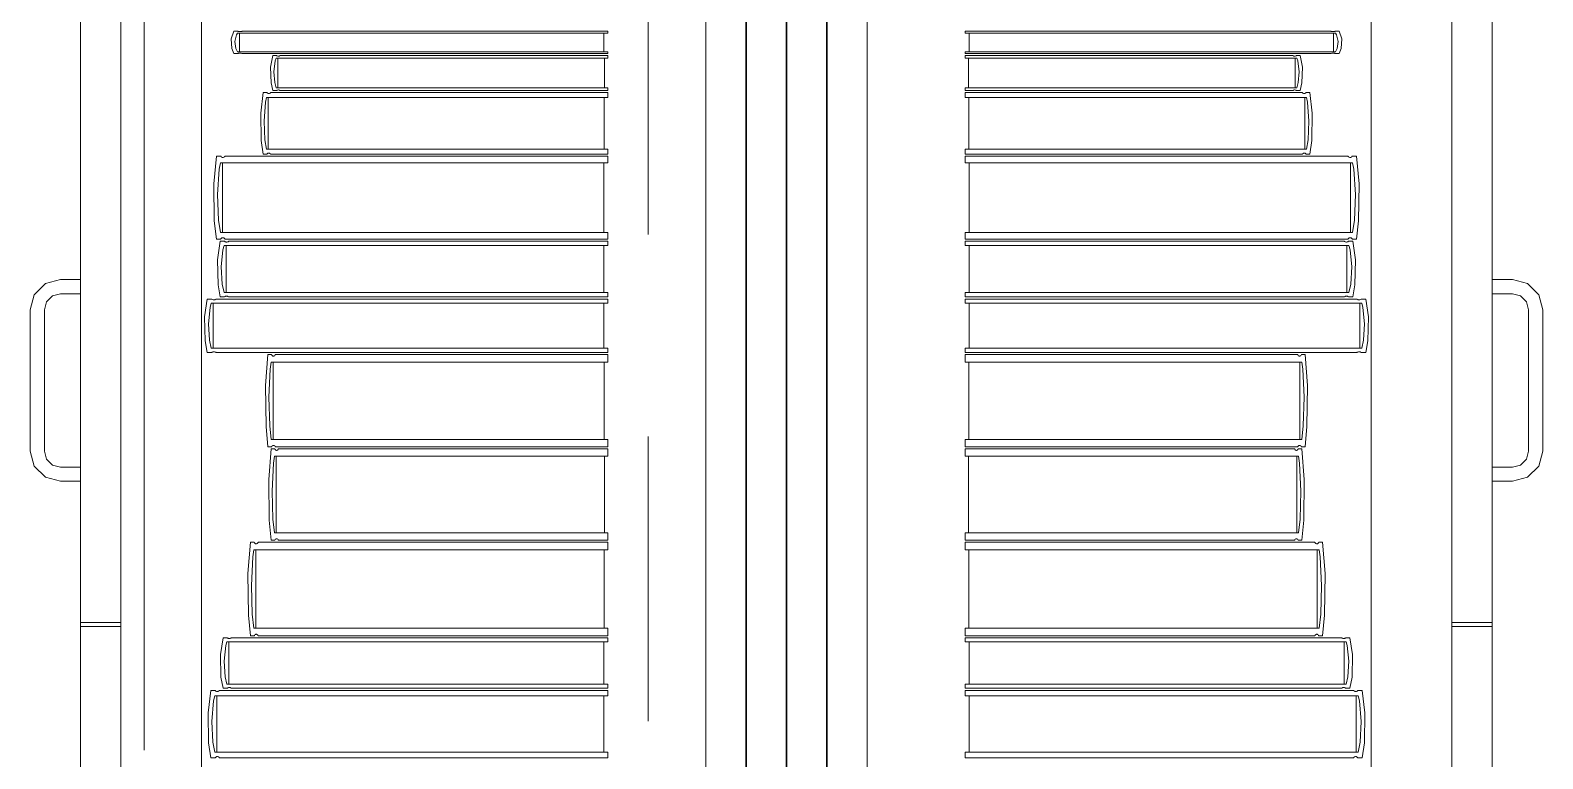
# Model space of a CAD drawing. Header units: inches. Extents: x -19 to 5698, y -728 to 92.
# Drawn here: x 293.764 to 294.514, y 8.646 to 9.007 of the extents above; entities that cross this region are included whole.
import ezdxf

# ---------------------------------------------------------------- set-up
doc = ezdxf.new("R2010")
doc.units = ezdxf.units.IN
doc.header["$MEASUREMENT"] = 0
doc.set_wipeout_variables(frame=1)
for name, pattern in [('Hidden Line', [0.195611, 0.141111, -0.0545]), ('Punto & Raya', [0.65, 0.5, -0.075, 0, -0.075]), ('Wipeout_Contour', [1, 0, -1])]:
    doc.linetypes.add(name, pattern=pattern)
for name, color, linetype in [('02 _ ARQ _ ALB _ Ejes Generales', 251, 'Continuous'), ('08 _ STR _ EXT _ 09 Vigas', 251, 'Continuous'), ('Interior - Mobiliario', 7, 'Continuous')]:
    doc.layers.add(name, color=color, linetype=linetype)

msp = doc.modelspace()

# ---------------------------------------------------------------- linework, layer by layer
at = {"layer": '02 _ ARQ _ ALB _ Ejes Generales', "color": 251, "linetype": 'Punto & Raya', "lineweight": 13, "true_color": 0x636466}
msp.add_line((293.82005, 3.05001), (293.82005, 44.9), dxfattribs=at)
at = {"layer": '08 _ STR _ EXT _ 09 Vigas', "color": 251, "linetype": 'Hidden Line', "lineweight": 13, "true_color": 0x636466}
msp.add_line((294.07005, 7.7), (294.07005, 16.9), dxfattribs=at)
at = {"layer": 'Interior - Mobiliario', "color": 175, "linetype": 'Continuous', "lineweight": 13}
for p, q in [((293.78862, 9.83227), (293.78862, 8.33227)), ((294.48862, 9.83227), (294.48862, 8.33227)), ((293.78862, 8.35227), (293.78862, 9.81227)), ((293.78862, 8.35227), (293.78862, 9.81227)), ((293.80862, 8.35227), (293.80862, 9.81227)), ((293.80862, 8.35227), (293.80862, 9.81227)), ((293.80862, 8.35227), (293.80862, 9.81227)), ((294.11862, 9.81227), (294.11862, 8.35227)), ((294.15862, 9.81227), (294.15862, 8.35227)), ((294.46862, 8.35227), (294.46862, 9.81227)), ((294.46862, 8.35227), (294.46862, 9.81227)), ((294.46862, 8.35227), (294.46862, 9.81227)), ((294.48862, 8.35227), (294.48862, 9.81227)), ((294.48862, 8.35227), (294.48862, 9.81227)), ((293.80862, 8.37227), (293.80862, 9.79227)), ((293.84862, 9.79227), (293.84862, 8.37227)), ((294.09862, 8.37227), (294.09862, 9.79227)), ((294.17862, 8.37227), (294.17862, 9.79227)), ((294.42862, 9.79227), (294.42862, 8.37227)), ((294.46862, 8.37227), (294.46862, 9.79227)), ((293.78862, 9.07227), (293.78862, 8.71327)), ((293.80862, 9.07227), (293.80862, 8.71327)), ((294.46862, 9.07227), (294.46862, 8.71327)), ((294.48862, 9.07227), (294.48862, 8.71327)), ((293.86332, 9.00264), (293.86456, 9.00632)), ((293.86355, 8.99772), (293.86332, 9.00264)), ((293.86456, 9.00632), (293.86658, 9.00632)), ((293.86587, 9.0046), (293.86509, 9.00122)), ((293.86509, 9.00122), (293.86556, 8.99783)), ((293.86642, 9.00544), (293.86587, 9.0046)), ((294.04996, 9.00544), (293.86642, 9.00544)), ((293.86658, 9.00632), (293.86673, 9.00626)), ((293.86673, 9.00626), (293.86697, 9.00619)), ((293.86697, 9.00619), (293.86723, 9.00615)), ((293.86723, 9.00615), (293.8675, 9.00613)), ((293.86734, 8.99618), (293.86734, 9.00544)), ((293.8675, 9.00613), (293.86777, 9.00614)), ((293.86777, 9.00614), (293.86804, 9.00616)), ((293.86804, 9.00616), (293.86829, 9.00621)), ((293.86829, 9.00621), (293.86853, 9.00627)), ((293.86853, 9.00627), (293.86863, 9.00632)), ((293.86863, 9.00632), (294.04996, 9.00632)), ((294.04811, 9.00544), (294.04811, 8.99618)), ((294.04996, 9.00632), (294.04996, 9.00544)), ((294.40861, 9.00632), (294.22728, 9.00632)), ((294.22728, 9.00632), (294.22728, 9.00544)), ((294.22728, 9.00544), (294.41083, 9.00544)), ((294.22913, 9.00544), (294.22913, 8.99618)), ((294.40871, 9.00627), (294.40861, 9.00632)), ((294.40895, 9.00621), (294.40871, 9.00627)), ((294.4092, 9.00616), (294.40895, 9.00621)), ((294.40947, 9.00614), (294.4092, 9.00616)), ((294.40974, 9.00613), (294.40947, 9.00614)), ((294.41001, 9.00615), (294.40974, 9.00613)), ((294.4099, 8.99618), (294.4099, 9.00544)), ((294.41027, 9.00619), (294.41001, 9.00615)), ((294.41051, 9.00626), (294.41027, 9.00619)), ((294.41066, 9.00632), (294.41051, 9.00626)), ((294.41268, 9.00632), (294.41066, 9.00632)), ((294.41083, 9.00544), (294.41138, 9.0046)), ((294.41138, 9.0046), (294.41215, 9.00122)), ((294.41215, 9.00122), (294.41168, 8.99783)), ((294.41393, 9.00264), (294.41268, 9.00632)), ((294.41369, 8.99772), (294.41393, 9.00264)), ((293.86456, 8.9953), (293.86355, 8.99772)), ((293.86658, 8.9953), (293.86456, 8.9953)), ((293.86556, 8.99783), (293.86642, 8.99618)), ((293.86642, 8.99618), (294.04996, 8.99618)), ((293.86668, 8.99535), (293.86658, 8.9953)), ((293.86692, 8.99541), (293.86668, 8.99535)), ((293.86717, 8.99546), (293.86692, 8.99541)), ((293.86744, 8.99548), (293.86717, 8.99546)), ((293.86771, 8.99549), (293.86744, 8.99548)), ((293.86798, 8.99547), (293.86771, 8.99549)), ((293.86824, 8.99543), (293.86798, 8.99547)), ((293.86848, 8.99536), (293.86824, 8.99543)), ((293.86863, 8.9953), (293.86848, 8.99536)), ((294.04996, 8.9953), (293.86863, 8.9953)), ((293.88283, 8.98851), (293.88395, 8.9943)), ((293.88395, 8.9943), (293.88575, 8.9943)), ((293.88561, 8.99291), (293.88511, 8.9916)), ((294.04996, 8.99291), (293.88561, 8.99291)), ((293.88575, 8.9943), (293.88589, 8.99421)), ((293.88589, 8.99421), (293.8861, 8.99411)), ((293.8861, 8.99411), (293.88633, 8.99404)), ((293.88633, 8.99404), (293.88658, 8.99401)), ((293.88644, 8.97833), (293.88644, 8.99291)), ((293.88658, 8.99401), (293.88682, 8.99402)), ((293.88682, 8.99402), (293.88706, 8.99406)), ((293.88706, 8.99406), (293.88729, 8.99413)), ((293.88729, 8.99413), (293.8875, 8.99424)), ((293.8875, 8.99424), (293.88759, 8.9943)), ((293.88759, 8.9943), (294.04996, 8.9943)), ((294.0483, 8.99291), (294.0483, 8.97833)), ((294.04996, 8.99618), (294.04996, 8.9953)), ((294.04996, 8.9943), (294.04996, 8.99291)), ((294.41083, 8.99618), (294.22728, 8.99618)), ((294.22728, 8.99618), (294.22728, 8.9953)), ((294.22728, 8.9953), (294.40861, 8.9953)), ((294.38965, 8.9943), (294.22728, 8.9943)), ((294.22728, 8.9943), (294.22728, 8.99291)), ((294.22728, 8.99291), (294.39164, 8.99291)), ((294.22894, 8.99291), (294.22894, 8.97833)), ((294.38975, 8.99424), (294.38965, 8.9943)), ((294.38995, 8.99413), (294.38975, 8.99424)), ((294.39018, 8.99406), (294.38995, 8.99413)), ((294.39042, 8.99402), (294.39018, 8.99406)), ((294.39067, 8.99401), (294.39042, 8.99402)), ((294.39091, 8.99404), (294.39067, 8.99401)), ((294.39081, 8.97833), (294.39081, 8.99291)), ((294.39114, 8.99411), (294.39091, 8.99404)), ((294.39136, 8.99421), (294.39114, 8.99411)), ((294.39149, 8.9943), (294.39136, 8.99421)), ((294.3933, 8.9943), (294.39149, 8.9943)), ((294.39164, 8.99291), (294.39213, 8.9916)), ((294.39441, 8.98851), (294.3933, 8.9943)), ((294.40861, 8.9953), (294.40876, 8.99536)), ((294.40876, 8.99536), (294.409, 8.99543)), ((294.409, 8.99543), (294.40926, 8.99547)), ((294.40926, 8.99547), (294.40953, 8.99549)), ((294.40953, 8.99549), (294.4098, 8.99548)), ((294.4098, 8.99548), (294.41007, 8.99546)), ((294.41007, 8.99546), (294.41033, 8.99541)), ((294.41033, 8.99541), (294.41056, 8.99535)), ((294.41056, 8.99535), (294.41066, 8.9953)), ((294.41066, 8.9953), (294.41268, 8.9953)), ((294.41168, 8.99783), (294.41083, 8.99618)), ((294.41268, 8.9953), (294.41369, 8.99772)), ((293.88304, 8.98075), (293.88283, 8.98851)), ((293.88511, 8.9916), (293.88442, 8.98627)), ((293.88442, 8.98627), (293.88484, 8.98093)), ((294.39213, 8.9916), (294.39282, 8.98627)), ((294.39282, 8.98627), (294.3924, 8.98093)), ((294.3942, 8.98075), (294.39441, 8.98851)), ((293.88395, 8.97694), (293.88304, 8.98075)), ((293.88484, 8.98093), (293.88561, 8.97833)), ((293.88561, 8.97833), (294.04996, 8.97833)), ((294.04996, 8.97833), (294.04996, 8.97694)), ((294.39164, 8.97833), (294.22728, 8.97833)), ((294.22728, 8.97833), (294.22728, 8.97694)), ((294.3924, 8.98093), (294.39164, 8.97833)), ((294.3933, 8.97694), (294.3942, 8.98075)), ((293.87793, 8.96577), (293.87907, 8.97594)), ((293.87907, 8.97594), (293.88093, 8.97594)), ((293.88028, 8.97119), (293.87956, 8.96183)), ((293.88078, 8.9735), (293.88028, 8.97119)), ((294.04996, 8.9735), (293.88078, 8.9735)), ((293.88093, 8.97594), (293.88107, 8.97578)), ((293.88107, 8.97578), (293.88129, 8.9756)), ((293.88129, 8.9756), (293.88153, 8.97549)), ((293.88153, 8.97549), (293.88178, 8.97543)), ((293.88164, 8.94787), (293.88164, 8.9735)), ((293.88178, 8.97543), (293.88203, 8.97544)), ((293.88203, 8.97544), (293.88228, 8.97551)), ((293.88228, 8.97551), (293.88251, 8.97564)), ((293.88251, 8.97564), (293.88273, 8.97582)), ((293.88273, 8.97582), (293.88282, 8.97594)), ((293.88282, 8.97594), (294.04996, 8.97594)), ((293.88575, 8.97694), (293.88395, 8.97694)), ((293.88584, 8.97701), (293.88575, 8.97694)), ((293.88605, 8.97712), (293.88584, 8.97701)), ((293.88628, 8.97719), (293.88605, 8.97712)), ((293.88652, 8.97723), (293.88628, 8.97719)), ((293.88677, 8.97723), (293.88652, 8.97723)), ((293.88701, 8.9772), (293.88677, 8.97723)), ((293.88724, 8.97713), (293.88701, 8.9772)), ((293.88745, 8.97704), (293.88724, 8.97713)), ((293.88759, 8.97694), (293.88745, 8.97704)), ((294.04996, 8.97694), (293.88759, 8.97694)), ((294.04826, 8.9735), (294.04826, 8.94787)), ((294.04996, 8.97594), (294.04996, 8.9735)), ((294.22728, 8.97694), (294.38965, 8.97694)), ((294.39442, 8.97594), (294.22728, 8.97594)), ((294.22728, 8.97594), (294.22728, 8.9735)), ((294.22728, 8.9735), (294.39646, 8.9735)), ((294.22899, 8.9735), (294.22899, 8.94787)), ((294.38965, 8.97694), (294.38979, 8.97704)), ((294.38979, 8.97704), (294.39, 8.97713)), ((294.39, 8.97713), (294.39024, 8.9772)), ((294.39024, 8.9772), (294.39048, 8.97723)), ((294.39048, 8.97723), (294.39072, 8.97723)), ((294.39072, 8.97723), (294.39096, 8.97719)), ((294.39096, 8.97719), (294.39119, 8.97712)), ((294.39119, 8.97712), (294.3914, 8.97701)), ((294.3914, 8.97701), (294.39149, 8.97694)), ((294.39149, 8.97694), (294.3933, 8.97694)), ((294.39451, 8.97582), (294.39442, 8.97594)), ((294.39473, 8.97564), (294.39451, 8.97582)), ((294.39496, 8.97551), (294.39473, 8.97564)), ((294.39521, 8.97544), (294.39496, 8.97551)), ((294.39546, 8.97543), (294.39521, 8.97544)), ((294.39571, 8.97549), (294.39546, 8.97543)), ((294.39561, 8.94787), (294.39561, 8.9735)), ((294.39595, 8.9756), (294.39571, 8.97549)), ((294.39617, 8.97578), (294.39595, 8.9756)), ((294.39631, 8.97594), (294.39617, 8.97578)), ((294.39817, 8.97594), (294.39631, 8.97594)), ((294.39646, 8.9735), (294.39697, 8.97119)), ((294.39697, 8.97119), (294.39768, 8.96183)), ((294.39932, 8.96577), (294.39817, 8.97594)), ((293.87814, 8.95212), (293.87793, 8.96577)), ((294.3991, 8.95212), (294.39932, 8.96577)), ((293.87956, 8.96183), (293.88, 8.95244)), ((294.39768, 8.96183), (294.39725, 8.95244)), ((293.87907, 8.94543), (293.87814, 8.95212)), ((293.88, 8.95244), (293.88078, 8.94787)), ((293.88078, 8.94787), (294.04996, 8.94787)), ((294.04996, 8.94787), (294.04996, 8.94543)), ((294.39646, 8.94787), (294.22728, 8.94787)), ((294.22728, 8.94787), (294.22728, 8.94543)), ((294.39725, 8.95244), (294.39646, 8.94787)), ((294.39817, 8.94543), (294.3991, 8.95212)), ((293.85466, 8.93072), (293.85597, 8.94443)), ((293.85597, 8.94443), (293.85807, 8.94443)), ((293.85791, 8.94114), (293.85733, 8.93802)), ((294.04996, 8.94114), (293.85791, 8.94114)), ((293.85807, 8.94443), (293.85823, 8.94421)), ((293.85823, 8.94421), (293.85848, 8.94398)), ((293.85848, 8.94398), (293.85876, 8.94382)), ((293.85876, 8.94382), (293.85904, 8.94375)), ((293.85888, 8.90659), (293.85888, 8.94114)), ((293.85904, 8.94375), (293.85932, 8.94376)), ((293.85932, 8.94376), (293.8596, 8.94385)), ((293.8596, 8.94385), (293.85987, 8.94402)), ((293.85987, 8.94402), (293.86012, 8.94427)), ((293.86012, 8.94427), (293.86022, 8.94443)), ((293.86022, 8.94443), (294.04996, 8.94443)), ((293.88093, 8.94543), (293.87907, 8.94543)), ((293.88103, 8.94555), (293.88093, 8.94543)), ((293.88124, 8.94574), (293.88103, 8.94555)), ((293.88148, 8.94587), (293.88124, 8.94574)), ((293.88172, 8.94594), (293.88148, 8.94587)), ((293.88198, 8.94594), (293.88172, 8.94594)), ((293.88222, 8.94589), (293.88198, 8.94594)), ((293.88246, 8.94577), (293.88222, 8.94589)), ((293.88268, 8.9456), (293.88246, 8.94577)), ((293.88282, 8.94543), (293.88268, 8.9456)), ((294.04996, 8.94543), (293.88282, 8.94543)), ((294.04802, 8.94114), (294.04802, 8.90659)), ((294.04996, 8.94443), (294.04996, 8.94114)), ((294.22728, 8.94543), (294.39442, 8.94543)), ((294.41702, 8.94443), (294.22728, 8.94443)), ((294.22728, 8.94443), (294.22728, 8.94114)), ((294.22728, 8.94114), (294.41934, 8.94114)), ((294.22922, 8.94114), (294.22922, 8.90659)), ((294.39442, 8.94543), (294.39456, 8.9456)), ((294.39456, 8.9456), (294.39478, 8.94577)), ((294.39478, 8.94577), (294.39502, 8.94589)), ((294.39502, 8.94589), (294.39527, 8.94594)), ((294.39527, 8.94594), (294.39552, 8.94594)), ((294.39552, 8.94594), (294.39577, 8.94587)), ((294.39577, 8.94587), (294.396, 8.94574)), ((294.396, 8.94574), (294.39622, 8.94555)), ((294.39622, 8.94555), (294.39631, 8.94543)), ((294.39631, 8.94543), (294.39817, 8.94543)), ((294.41713, 8.94427), (294.41702, 8.94443)), ((294.41737, 8.94402), (294.41713, 8.94427)), ((294.41764, 8.94385), (294.41737, 8.94402)), ((294.41792, 8.94376), (294.41764, 8.94385)), ((294.41821, 8.94375), (294.41792, 8.94376)), ((294.41849, 8.94382), (294.41821, 8.94375)), ((294.41837, 8.90659), (294.41837, 8.94114)), ((294.41876, 8.94398), (294.41849, 8.94382)), ((294.41901, 8.94421), (294.41876, 8.94398)), ((294.41917, 8.94443), (294.41901, 8.94421)), ((294.42128, 8.94443), (294.41917, 8.94443)), ((294.41934, 8.94114), (294.41991, 8.93802)), ((294.42258, 8.93072), (294.42128, 8.94443)), ((293.85733, 8.93802), (293.85652, 8.92541)), ((294.41991, 8.93802), (294.42072, 8.92541)), ((293.8549, 8.91232), (293.85466, 8.93072)), ((293.85652, 8.92541), (293.85701, 8.91275)), ((294.42072, 8.92541), (294.42023, 8.91275)), ((294.42234, 8.91232), (294.42258, 8.93072)), ((293.85597, 8.9033), (293.8549, 8.91232)), ((293.85701, 8.91275), (293.85791, 8.90659)), ((294.42023, 8.91275), (294.41934, 8.90659)), ((294.42128, 8.9033), (294.42234, 8.91232)), ((293.85807, 8.9033), (293.85597, 8.9033)), ((293.85791, 8.90659), (294.04996, 8.90659)), ((293.85818, 8.90346), (293.85807, 8.9033)), ((293.85843, 8.90371), (293.85818, 8.90346)), ((293.85869, 8.90388), (293.85843, 8.90371)), ((293.85897, 8.90398), (293.85869, 8.90388)), ((293.85926, 8.90399), (293.85897, 8.90398)), ((293.85954, 8.90391), (293.85926, 8.90399)), ((293.85981, 8.90375), (293.85954, 8.90391)), ((293.86006, 8.90352), (293.85981, 8.90375)), ((293.86022, 8.9033), (293.86006, 8.90352)), ((294.04996, 8.9033), (293.86022, 8.9033)), ((294.04996, 8.90659), (294.04996, 8.9033)), ((294.41934, 8.90659), (294.22728, 8.90659)), ((294.22728, 8.90659), (294.22728, 8.9033)), ((294.22728, 8.9033), (294.41702, 8.9033)), ((294.41702, 8.9033), (294.41718, 8.90352)), ((294.41718, 8.90352), (294.41743, 8.90375)), ((294.41743, 8.90375), (294.4177, 8.90391)), ((294.4177, 8.90391), (294.41798, 8.90399)), ((294.41798, 8.90399), (294.41827, 8.90398)), ((294.41827, 8.90398), (294.41855, 8.90388)), ((294.41855, 8.90388), (294.41882, 8.90371)), ((294.41882, 8.90371), (294.41906, 8.90346)), ((294.41906, 8.90346), (294.41917, 8.9033)), ((294.41917, 8.9033), (294.42128, 8.9033)), ((293.85652, 8.89307), (293.85781, 8.9023)), ((293.85781, 8.9023), (293.8599, 8.9023)), ((293.85916, 8.89799), (293.85836, 8.8895)), ((293.85973, 8.90009), (293.85916, 8.89799)), ((294.04996, 8.90009), (293.85973, 8.90009)), ((293.8599, 8.9023), (293.86005, 8.90215)), ((293.86005, 8.90215), (293.8603, 8.90199)), ((293.8603, 8.90199), (293.86057, 8.90189)), ((293.86057, 8.90189), (293.86085, 8.90184)), ((293.86069, 8.87684), (293.86069, 8.90009)), ((293.86085, 8.90184), (293.86113, 8.90184)), ((293.86113, 8.90184), (293.86141, 8.90191)), ((293.86141, 8.90191), (293.86168, 8.90202)), ((293.86168, 8.90202), (293.86192, 8.90219)), ((293.86192, 8.90219), (293.86202, 8.9023)), ((293.86202, 8.9023), (294.04996, 8.9023)), ((294.04804, 8.90009), (294.04804, 8.87684)), ((294.04996, 8.9023), (294.04996, 8.90009)), ((294.41522, 8.9023), (294.22728, 8.9023)), ((294.22728, 8.9023), (294.22728, 8.90009)), ((294.22728, 8.90009), (294.41751, 8.90009)), ((294.2292, 8.90009), (294.2292, 8.87684)), ((294.41533, 8.90219), (294.41522, 8.9023)), ((294.41557, 8.90202), (294.41533, 8.90219)), ((294.41583, 8.90191), (294.41557, 8.90202)), ((294.41611, 8.90184), (294.41583, 8.90191)), ((294.41639, 8.90184), (294.41611, 8.90184)), ((294.41667, 8.90189), (294.41639, 8.90184)), ((294.41655, 8.87684), (294.41655, 8.90009)), ((294.41694, 8.90199), (294.41667, 8.90189)), ((294.41719, 8.90215), (294.41694, 8.90199)), ((294.41735, 8.9023), (294.41719, 8.90215)), ((294.41944, 8.9023), (294.41735, 8.9023)), ((294.41751, 8.90009), (294.41808, 8.89799)), ((294.41808, 8.89799), (294.41889, 8.8895)), ((294.42073, 8.89307), (294.41944, 8.9023)), ((293.85676, 8.8807), (293.85652, 8.89307)), ((293.85836, 8.8895), (293.85885, 8.88099)), ((294.41889, 8.8895), (294.4184, 8.88099)), ((294.42049, 8.8807), (294.42073, 8.89307)), ((293.76563, 8.87577), (293.77112, 8.88126)), ((293.77112, 8.88126), (293.77862, 8.88327)), ((293.77862, 8.88327), (293.78862, 8.88327)), ((293.78862, 8.88327), (293.78862, 8.87627)), ((293.85781, 8.87463), (293.85676, 8.8807)), ((293.85885, 8.88099), (293.85973, 8.87684)), ((294.4184, 8.88099), (294.41751, 8.87684)), ((294.41944, 8.87463), (294.42049, 8.8807)), ((294.49862, 8.88327), (294.48862, 8.88327)), ((294.48862, 8.88327), (294.48862, 8.87627)), ((294.50612, 8.88126), (294.49862, 8.88327)), ((294.51161, 8.87577), (294.50612, 8.88126)), ((293.76362, 8.86827), (293.76563, 8.87577)), ((293.77462, 8.8752), (293.77169, 8.87227)), ((293.77862, 8.87627), (293.77462, 8.8752)), ((293.78862, 8.87627), (293.77862, 8.87627)), ((293.85006, 8.86477), (293.85139, 8.87363)), ((293.85139, 8.87363), (293.85355, 8.87363)), ((293.85355, 8.87363), (293.85371, 8.87349)), ((293.85371, 8.87349), (293.85397, 8.87334)), ((293.85397, 8.87334), (293.85425, 8.87323)), ((293.85425, 8.87323), (293.85453, 8.87319)), ((293.85453, 8.87319), (293.85483, 8.87319)), ((293.85483, 8.87319), (293.85511, 8.87325)), ((293.85511, 8.87325), (293.85539, 8.87337)), ((293.85539, 8.87337), (293.85564, 8.87353)), ((293.85564, 8.87353), (293.85575, 8.87363)), ((293.85575, 8.87363), (294.04996, 8.87363)), ((293.8599, 8.87463), (293.85781, 8.87463)), ((293.85973, 8.87684), (294.04996, 8.87684)), ((293.86, 8.87474), (293.8599, 8.87463)), ((293.86025, 8.87491), (293.86, 8.87474)), ((293.86051, 8.87502), (293.86025, 8.87491)), ((293.86079, 8.87509), (293.86051, 8.87502)), ((293.86107, 8.87509), (293.86079, 8.87509)), ((293.86135, 8.87504), (293.86107, 8.87509)), ((293.86162, 8.87494), (293.86135, 8.87504)), ((293.86187, 8.87478), (293.86162, 8.87494)), ((293.86202, 8.87463), (293.86187, 8.87478)), ((294.04996, 8.87463), (293.86202, 8.87463)), ((294.04996, 8.87684), (294.04996, 8.87463)), ((294.04996, 8.87363), (294.04996, 8.8715)), ((294.41751, 8.87684), (294.22728, 8.87684)), ((294.22728, 8.87684), (294.22728, 8.87463)), ((294.22728, 8.87463), (294.41522, 8.87463)), ((294.4215, 8.87363), (294.22728, 8.87363)), ((294.22728, 8.87363), (294.22728, 8.8715)), ((294.41522, 8.87463), (294.41538, 8.87478)), ((294.41538, 8.87478), (294.41562, 8.87494)), ((294.41562, 8.87494), (294.41589, 8.87504)), ((294.41589, 8.87504), (294.41617, 8.87509)), ((294.41617, 8.87509), (294.41646, 8.87509)), ((294.41646, 8.87509), (294.41673, 8.87502)), ((294.41673, 8.87502), (294.417, 8.87491)), ((294.417, 8.87491), (294.41724, 8.87474)), ((294.41724, 8.87474), (294.41735, 8.87463)), ((294.41735, 8.87463), (294.41944, 8.87463)), ((294.42161, 8.87353), (294.4215, 8.87363)), ((294.42186, 8.87337), (294.42161, 8.87353)), ((294.42213, 8.87325), (294.42186, 8.87337)), ((294.42242, 8.87319), (294.42213, 8.87325)), ((294.42271, 8.87319), (294.42242, 8.87319)), ((294.423, 8.87323), (294.42271, 8.87319)), ((294.42328, 8.87334), (294.423, 8.87323)), ((294.42353, 8.87349), (294.42328, 8.87334)), ((294.4237, 8.87363), (294.42353, 8.87349)), ((294.42585, 8.87363), (294.4237, 8.87363)), ((294.42719, 8.86477), (294.42585, 8.87363)), ((294.48862, 8.87627), (294.49862, 8.87627)), ((294.49862, 8.87627), (294.50262, 8.8752)), ((294.50262, 8.8752), (294.50555, 8.87227)), ((294.51362, 8.86827), (294.51161, 8.87577)), ((293.76362, 8.79827), (293.76362, 8.86827)), ((293.77169, 8.87227), (293.77062, 8.86827)), ((293.77062, 8.86827), (293.77062, 8.79827)), ((293.85279, 8.86949), (293.85196, 8.86134)), ((293.85338, 8.8715), (293.85279, 8.86949)), ((294.04996, 8.8715), (293.85338, 8.8715)), ((293.85437, 8.84919), (293.85437, 8.8715)), ((294.04798, 8.8715), (294.04798, 8.84919)), ((294.22728, 8.8715), (294.42387, 8.8715)), ((294.22926, 8.8715), (294.22926, 8.84919)), ((294.42287, 8.84919), (294.42287, 8.8715)), ((294.42387, 8.8715), (294.42446, 8.86949)), ((294.42446, 8.86949), (294.42529, 8.86134)), ((294.50555, 8.87227), (294.50662, 8.86827)), ((294.50662, 8.86827), (294.50662, 8.79827)), ((294.51362, 8.79827), (294.51362, 8.86827)), ((293.8503, 8.85289), (293.85006, 8.86477)), ((293.85196, 8.86134), (293.85246, 8.85316)), ((294.42529, 8.86134), (294.42478, 8.85316)), ((294.42694, 8.85289), (294.42719, 8.86477)), ((293.85139, 8.84706), (293.8503, 8.85289)), ((293.85246, 8.85316), (293.85338, 8.84919)), ((294.42478, 8.85316), (294.42387, 8.84919)), ((294.42585, 8.84706), (294.42694, 8.85289)), ((293.85355, 8.84706), (293.85139, 8.84706)), ((293.85338, 8.84919), (294.04996, 8.84919)), ((293.85366, 8.84716), (293.85355, 8.84706)), ((293.85391, 8.84732), (293.85366, 8.84716)), ((293.85418, 8.84744), (293.85391, 8.84732)), ((293.85447, 8.8475), (293.85418, 8.84744)), ((293.85476, 8.8475), (293.85447, 8.8475)), ((293.85505, 8.84745), (293.85476, 8.8475)), ((293.85533, 8.84735), (293.85505, 8.84745)), ((293.85558, 8.8472), (293.85533, 8.84735)), ((293.85575, 8.84706), (293.85558, 8.8472)), ((294.04996, 8.84706), (293.85575, 8.84706)), ((293.88034, 8.83081), (293.88147, 8.84606)), ((293.88147, 8.84606), (293.88331, 8.84606)), ((293.88331, 8.84606), (293.88344, 8.84581)), ((293.88344, 8.84581), (293.88366, 8.84555)), ((293.88366, 8.84555), (293.8839, 8.84538)), ((293.8839, 8.84538), (293.88414, 8.84529)), ((293.88414, 8.84529), (293.88439, 8.84531)), ((293.88439, 8.84531), (293.88463, 8.84541)), ((293.88463, 8.84541), (293.88487, 8.8456)), ((293.88487, 8.8456), (293.88508, 8.84588)), ((293.88508, 8.84588), (293.88517, 8.84606)), ((293.88517, 8.84606), (294.04996, 8.84606)), ((294.04996, 8.84919), (294.04996, 8.84706)), ((294.04996, 8.84606), (294.04996, 8.8424)), ((294.42387, 8.84919), (294.22728, 8.84919)), ((294.22728, 8.84919), (294.22728, 8.84706)), ((294.22728, 8.84706), (294.4215, 8.84706)), ((294.39207, 8.84606), (294.22728, 8.84606)), ((294.22728, 8.84606), (294.22728, 8.8424)), ((294.39216, 8.84588), (294.39207, 8.84606)), ((294.39238, 8.8456), (294.39216, 8.84588)), ((294.39261, 8.84541), (294.39238, 8.8456)), ((294.39285, 8.84531), (294.39261, 8.84541)), ((294.3931, 8.84529), (294.39285, 8.84531)), ((294.39335, 8.84538), (294.3931, 8.84529)), ((294.39358, 8.84555), (294.39335, 8.84538)), ((294.3938, 8.84581), (294.39358, 8.84555)), ((294.39394, 8.84606), (294.3938, 8.84581)), ((294.39577, 8.84606), (294.39394, 8.84606)), ((294.3969, 8.83081), (294.39577, 8.84606)), ((294.4215, 8.84706), (294.42166, 8.8472)), ((294.42166, 8.8472), (294.42191, 8.84735)), ((294.42191, 8.84735), (294.42219, 8.84745)), ((294.42219, 8.84745), (294.42248, 8.8475)), ((294.42248, 8.8475), (294.42277, 8.8475)), ((294.42277, 8.8475), (294.42306, 8.84744)), ((294.42306, 8.84744), (294.42333, 8.84732)), ((294.42333, 8.84732), (294.42358, 8.84716)), ((294.42358, 8.84716), (294.4237, 8.84706)), ((294.4237, 8.84706), (294.42585, 8.84706)), ((293.88266, 8.83893), (293.88196, 8.82491)), ((293.88316, 8.8424), (293.88266, 8.83893)), ((294.04996, 8.8424), (293.88316, 8.8424)), ((293.884, 8.80399), (293.884, 8.8424)), ((294.04828, 8.8424), (294.04828, 8.80399)), ((294.22728, 8.8424), (294.39408, 8.8424)), ((294.22896, 8.8424), (294.22896, 8.80399)), ((294.39324, 8.80399), (294.39324, 8.8424)), ((294.39408, 8.8424), (294.39458, 8.83893)), ((294.39458, 8.83893), (294.39529, 8.82491)), ((293.88055, 8.81036), (293.88034, 8.83081)), ((294.39669, 8.81036), (294.3969, 8.83081)), ((293.88196, 8.82491), (293.88238, 8.81084)), ((294.39529, 8.82491), (294.39486, 8.81084)), ((293.88147, 8.80033), (293.88055, 8.81036)), ((293.88238, 8.81084), (293.88316, 8.80399)), ((294.39486, 8.81084), (294.39408, 8.80399)), ((294.39577, 8.80033), (294.39669, 8.81036)), ((293.76563, 8.79077), (293.76362, 8.79827)), ((293.77062, 8.79827), (293.77169, 8.79427)), ((293.88331, 8.80033), (293.88147, 8.80033)), ((293.88192, 8.78423), (293.88304, 8.79933)), ((293.88304, 8.79933), (293.88486, 8.79933)), ((293.88316, 8.80399), (294.04996, 8.80399)), ((293.8834, 8.80051), (293.88331, 8.80033)), ((293.88361, 8.80079), (293.8834, 8.80051)), ((293.88384, 8.80098), (293.88361, 8.80079)), ((293.88409, 8.80109), (293.88384, 8.80098)), ((293.88434, 8.8011), (293.88409, 8.80109)), ((293.88458, 8.80101), (293.88434, 8.8011)), ((293.88482, 8.80084), (293.88458, 8.80101)), ((293.88503, 8.80058), (293.88482, 8.80084)), ((293.88486, 8.79933), (293.88499, 8.79909)), ((293.88499, 8.79909), (293.88521, 8.79883)), ((293.88517, 8.80033), (293.88503, 8.80058)), ((294.04996, 8.80033), (293.88517, 8.80033)), ((293.88521, 8.79883), (293.88544, 8.79866)), ((293.88544, 8.79866), (293.88569, 8.79857)), ((293.88569, 8.79857), (293.88593, 8.79859)), ((293.88593, 8.79859), (293.88617, 8.79869)), ((293.88617, 8.79869), (293.8864, 8.79888)), ((293.8864, 8.79888), (293.88661, 8.79916)), ((293.88661, 8.79916), (293.88671, 8.79933)), ((293.88671, 8.79933), (294.04996, 8.79933)), ((294.04996, 8.80399), (294.04996, 8.80033)), ((294.04996, 8.79933), (294.04996, 8.79571)), ((294.39408, 8.80399), (294.22728, 8.80399)), ((294.22728, 8.80399), (294.22728, 8.80033)), ((294.22728, 8.80033), (294.39207, 8.80033)), ((294.39054, 8.79933), (294.22728, 8.79933)), ((294.22728, 8.79933), (294.22728, 8.79571)), ((294.39063, 8.79916), (294.39054, 8.79933)), ((294.39084, 8.79888), (294.39063, 8.79916)), ((294.39107, 8.79869), (294.39084, 8.79888)), ((294.39131, 8.79859), (294.39107, 8.79869)), ((294.39156, 8.79857), (294.39131, 8.79859)), ((294.3918, 8.79866), (294.39156, 8.79857)), ((294.39203, 8.79883), (294.3918, 8.79866)), ((294.39225, 8.79909), (294.39203, 8.79883)), ((294.39207, 8.80033), (294.39221, 8.80058)), ((294.39221, 8.80058), (294.39243, 8.80084)), ((294.39239, 8.79933), (294.39225, 8.79909)), ((294.3942, 8.79933), (294.39239, 8.79933)), ((294.39243, 8.80084), (294.39266, 8.80101)), ((294.39266, 8.80101), (294.39291, 8.8011)), ((294.39291, 8.8011), (294.39316, 8.80109)), ((294.39316, 8.80109), (294.3934, 8.80098)), ((294.3934, 8.80098), (294.39363, 8.80079)), ((294.39363, 8.80079), (294.39384, 8.80051)), ((294.39384, 8.80051), (294.39394, 8.80033)), ((294.39394, 8.80033), (294.39577, 8.80033)), ((294.39532, 8.78423), (294.3942, 8.79933)), ((294.50662, 8.79827), (294.50555, 8.79427)), ((294.51161, 8.79077), (294.51362, 8.79827)), ((293.77112, 8.78528), (293.76563, 8.79077)), ((293.77169, 8.79427), (293.77462, 8.79134)), ((293.77462, 8.79134), (293.77862, 8.79027)), ((293.77862, 8.79027), (293.78862, 8.79027)), ((293.78862, 8.79027), (293.78862, 8.78327)), ((293.88422, 8.79227), (293.88352, 8.77839)), ((293.88471, 8.79571), (293.88422, 8.79227)), ((294.04996, 8.79571), (293.88471, 8.79571)), ((293.88555, 8.75767), (293.88555, 8.79571)), ((294.0483, 8.79571), (294.0483, 8.75767)), ((294.22728, 8.79571), (294.39253, 8.79571)), ((294.22895, 8.79571), (294.22895, 8.75767)), ((294.3917, 8.75767), (294.3917, 8.79571)), ((294.39253, 8.79571), (294.39303, 8.79227)), ((294.39303, 8.79227), (294.39372, 8.77839)), ((294.48862, 8.79027), (294.48862, 8.78327)), ((294.49862, 8.79027), (294.48862, 8.79027)), ((294.50262, 8.79134), (294.49862, 8.79027)), ((294.50555, 8.79427), (294.50262, 8.79134)), ((294.50612, 8.78528), (294.51161, 8.79077)), ((293.77862, 8.78327), (293.77112, 8.78528)), ((293.78862, 8.78327), (293.77862, 8.78327)), ((293.88213, 8.76398), (293.88192, 8.78423)), ((294.39511, 8.76398), (294.39532, 8.78423)), ((294.48862, 8.78327), (294.49862, 8.78327)), ((294.49862, 8.78327), (294.50612, 8.78528)), ((293.88352, 8.77839), (293.88395, 8.76445)), ((294.39372, 8.77839), (294.3933, 8.76445)), ((293.88304, 8.75405), (293.88213, 8.76398)), ((293.88395, 8.76445), (293.88471, 8.75767)), ((294.3933, 8.76445), (294.39253, 8.75767)), ((294.3942, 8.75405), (294.39511, 8.76398)), ((293.87158, 8.7376), (293.87277, 8.75305)), ((293.87277, 8.75305), (293.8747, 8.75305)), ((293.8747, 8.75305), (293.87484, 8.7528)), ((293.87484, 8.7528), (293.87507, 8.75253)), ((293.87507, 8.75253), (293.87532, 8.75236)), ((293.87609, 8.75239), (293.87634, 8.75259)), ((293.87634, 8.75259), (293.87656, 8.75287)), ((293.87656, 8.75287), (293.87666, 8.75305)), ((293.87666, 8.75305), (294.04996, 8.75305)), ((293.88486, 8.75405), (293.88304, 8.75405)), ((293.88471, 8.75767), (294.04996, 8.75767)), ((293.88495, 8.75422), (293.88486, 8.75405)), ((293.88516, 8.7545), (293.88495, 8.75422)), ((293.88539, 8.75469), (293.88516, 8.7545)), ((293.88563, 8.75479), (293.88539, 8.75469)), ((293.88588, 8.7548), (293.88563, 8.75479)), ((293.88612, 8.75472), (293.88588, 8.7548)), ((293.88635, 8.75455), (293.88612, 8.75472)), ((293.88657, 8.75429), (293.88635, 8.75455)), ((293.88671, 8.75405), (293.88657, 8.75429)), ((294.04996, 8.75405), (293.88671, 8.75405)), ((294.04996, 8.75767), (294.04996, 8.75405)), ((294.04996, 8.75305), (294.04996, 8.74934)), ((294.39253, 8.75767), (294.22728, 8.75767)), ((294.22728, 8.75767), (294.22728, 8.75405)), ((294.22728, 8.75405), (294.39054, 8.75405)), ((294.40058, 8.75305), (294.22728, 8.75305)), ((294.22728, 8.75305), (294.22728, 8.74934)), ((294.39054, 8.75405), (294.39067, 8.75429)), ((294.39067, 8.75429), (294.39089, 8.75455)), ((294.39089, 8.75455), (294.39112, 8.75472)), ((294.39112, 8.75472), (294.39137, 8.7548)), ((294.39137, 8.7548), (294.39161, 8.75479)), ((294.39161, 8.75479), (294.39185, 8.75469)), ((294.39185, 8.75469), (294.39208, 8.7545)), ((294.39208, 8.7545), (294.39229, 8.75422)), ((294.39229, 8.75422), (294.39239, 8.75405)), ((294.39239, 8.75405), (294.3942, 8.75405)), ((294.40068, 8.75287), (294.40058, 8.75305)), ((294.40091, 8.75259), (294.40068, 8.75287)), ((294.40115, 8.75239), (294.40091, 8.75259)), ((294.40217, 8.75253), (294.40192, 8.75236)), ((294.4024, 8.7528), (294.40217, 8.75253)), ((294.40255, 8.75305), (294.4024, 8.7528)), ((294.40447, 8.75305), (294.40255, 8.75305)), ((294.40566, 8.7376), (294.40447, 8.75305)), ((293.87402, 8.74583), (293.87328, 8.73163)), ((293.87454, 8.74934), (293.87402, 8.74583)), ((294.04996, 8.74934), (293.87454, 8.74934)), ((293.87532, 8.75236), (293.87558, 8.75227)), ((293.87543, 8.71044), (293.87543, 8.74934)), ((293.87558, 8.75227), (293.87584, 8.75228)), ((293.87584, 8.75228), (293.87609, 8.75239)), ((294.04819, 8.74934), (294.04819, 8.71044)), ((294.22728, 8.74934), (294.4027, 8.74934)), ((294.22905, 8.74934), (294.22905, 8.71044)), ((294.40141, 8.75228), (294.40115, 8.75239)), ((294.40167, 8.75227), (294.40141, 8.75228)), ((294.40192, 8.75236), (294.40167, 8.75227)), ((294.40181, 8.71044), (294.40181, 8.74934)), ((294.4027, 8.74934), (294.40323, 8.74583)), ((294.40323, 8.74583), (294.40397, 8.73163)), ((293.8718, 8.7169), (293.87158, 8.7376)), ((294.40544, 8.7169), (294.40566, 8.7376)), ((293.87328, 8.73163), (293.87373, 8.71738)), ((294.40397, 8.73163), (294.40351, 8.71738)), ((293.87277, 8.70674), (293.8718, 8.7169)), ((293.87373, 8.71738), (293.87454, 8.71044)), ((294.40351, 8.71738), (294.4027, 8.71044)), ((294.40447, 8.70674), (294.40544, 8.7169)), ((293.78862, 8.71327), (293.80862, 8.71327)), ((293.78862, 8.35227), (293.78862, 8.71127)), ((293.78862, 8.71127), (293.80862, 8.71127)), ((293.80862, 8.35227), (293.80862, 8.71127)), ((293.87454, 8.71044), (294.04996, 8.71044)), ((293.87552, 8.7075), (293.87526, 8.7074)), ((293.87578, 8.70751), (293.87552, 8.7075)), ((293.87604, 8.70743), (293.87578, 8.70751)), ((294.04996, 8.71044), (294.04996, 8.70674)), ((294.4027, 8.71044), (294.22728, 8.71044)), ((294.22728, 8.71044), (294.22728, 8.70674)), ((294.4012, 8.70743), (294.40146, 8.70751)), ((294.40146, 8.70751), (294.40172, 8.7075)), ((294.40172, 8.7075), (294.40198, 8.7074)), ((294.48862, 8.71327), (294.46862, 8.71327)), ((294.46862, 8.35227), (294.46862, 8.71127)), ((294.48862, 8.71127), (294.46862, 8.71127)), ((294.48862, 8.35227), (294.48862, 8.71127)), ((293.85793, 8.69738), (293.85921, 8.70574)), ((293.85921, 8.70574), (293.86128, 8.70574)), ((293.86055, 8.70183), (293.85975, 8.69415)), ((293.86111, 8.70373), (293.86055, 8.70183)), ((294.04996, 8.70373), (293.86111, 8.70373)), ((293.86128, 8.70574), (293.86144, 8.70561)), ((293.86144, 8.70561), (293.86168, 8.70546)), ((293.86168, 8.70546), (293.86195, 8.70537)), ((293.86195, 8.70537), (293.86223, 8.70532)), ((293.86207, 8.68269), (293.86207, 8.70373)), ((293.86223, 8.70532), (293.86251, 8.70533)), ((293.86251, 8.70533), (293.86278, 8.70538)), ((293.86278, 8.70538), (293.86305, 8.70549)), ((293.86305, 8.70549), (293.86329, 8.70564)), ((293.86329, 8.70564), (293.86339, 8.70574)), ((293.86339, 8.70574), (294.04996, 8.70574)), ((293.8747, 8.70674), (293.87277, 8.70674)), ((293.8748, 8.70692), (293.8747, 8.70674)), ((293.87502, 8.7072), (293.8748, 8.70692)), ((293.87526, 8.7074), (293.87502, 8.7072)), ((293.87629, 8.70725), (293.87604, 8.70743)), ((293.87651, 8.70699), (293.87629, 8.70725)), ((293.87666, 8.70674), (293.87651, 8.70699)), ((294.04996, 8.70674), (293.87666, 8.70674)), ((294.04806, 8.70373), (294.04806, 8.68269)), ((294.04996, 8.70574), (294.04996, 8.70373)), ((294.22728, 8.70674), (294.40058, 8.70674)), ((294.41385, 8.70574), (294.22728, 8.70574)), ((294.22728, 8.70574), (294.22728, 8.70373)), ((294.22728, 8.70373), (294.41613, 8.70373)), ((294.22919, 8.70373), (294.22919, 8.68269)), ((294.40058, 8.70674), (294.40073, 8.70699)), ((294.40073, 8.70699), (294.40096, 8.70725)), ((294.40096, 8.70725), (294.4012, 8.70743)), ((294.40198, 8.7074), (294.40222, 8.7072)), ((294.40222, 8.7072), (294.40245, 8.70692)), ((294.40245, 8.70692), (294.40255, 8.70674)), ((294.40255, 8.70674), (294.40447, 8.70674)), ((294.41396, 8.70564), (294.41385, 8.70574)), ((294.4142, 8.70549), (294.41396, 8.70564)), ((294.41446, 8.70538), (294.4142, 8.70549)), ((294.41473, 8.70533), (294.41446, 8.70538)), ((294.41502, 8.70532), (294.41473, 8.70533)), ((294.41529, 8.70537), (294.41502, 8.70532)), ((294.41518, 8.68269), (294.41518, 8.70373)), ((294.41556, 8.70546), (294.41529, 8.70537)), ((294.41581, 8.70561), (294.41556, 8.70546)), ((294.41596, 8.70574), (294.41581, 8.70561)), ((294.41804, 8.70574), (294.41596, 8.70574)), ((294.41613, 8.70373), (294.41669, 8.70183)), ((294.41669, 8.70183), (294.41749, 8.69415)), ((294.41932, 8.69738), (294.41804, 8.70574)), ((293.85816, 8.68618), (293.85793, 8.69738)), ((293.85975, 8.69415), (293.86024, 8.68644)), ((294.41749, 8.69415), (294.41701, 8.68644)), ((294.41908, 8.68618), (294.41932, 8.69738)), ((293.85921, 8.68068), (293.85816, 8.68618)), ((293.86024, 8.68644), (293.86111, 8.68269)), ((294.41701, 8.68644), (294.41613, 8.68269)), ((294.41804, 8.68068), (294.41908, 8.68618)), ((293.85184, 8.66854), (293.85316, 8.67968)), ((293.85316, 8.67968), (293.8553, 8.67968)), ((293.8553, 8.67968), (293.85546, 8.6795)), ((293.85546, 8.6795), (293.85572, 8.67931)), ((293.85572, 8.67931), (293.85599, 8.67918)), ((293.85599, 8.67918), (293.85628, 8.67912)), ((293.85628, 8.67912), (293.85657, 8.67913)), ((293.85657, 8.67913), (293.85685, 8.67921)), ((293.85685, 8.67921), (293.85712, 8.67935)), ((293.85712, 8.67935), (293.85737, 8.67955)), ((293.85737, 8.67955), (293.85748, 8.67968)), ((293.85748, 8.67968), (294.04996, 8.67968)), ((293.86128, 8.68068), (293.85921, 8.68068)), ((293.86111, 8.68269), (294.04996, 8.68269)), ((293.86139, 8.68078), (293.86128, 8.68068)), ((293.86163, 8.68093), (293.86139, 8.68078)), ((293.86189, 8.68104), (293.86163, 8.68093)), ((293.86216, 8.68109), (293.86189, 8.68104)), ((293.86245, 8.6811), (293.86216, 8.68109)), ((293.86272, 8.68105), (293.86245, 8.6811)), ((293.86299, 8.68096), (293.86272, 8.68105)), ((293.86324, 8.68081), (293.86299, 8.68096)), ((293.86339, 8.68068), (293.86324, 8.68081)), ((294.04996, 8.68068), (293.86339, 8.68068)), ((294.04996, 8.68269), (294.04996, 8.68068)), ((294.04996, 8.67968), (294.04996, 8.67701)), ((294.41613, 8.68269), (294.22728, 8.68269)), ((294.22728, 8.68269), (294.22728, 8.68068)), ((294.22728, 8.68068), (294.41385, 8.68068)), ((294.41976, 8.67968), (294.22728, 8.67968)), ((294.22728, 8.67968), (294.22728, 8.67701)), ((294.41385, 8.68068), (294.41401, 8.68081)), ((294.41401, 8.68081), (294.41425, 8.68096)), ((294.41425, 8.68096), (294.41452, 8.68105)), ((294.41452, 8.68105), (294.4148, 8.6811)), ((294.4148, 8.6811), (294.41508, 8.68109)), ((294.41508, 8.68109), (294.41535, 8.68104)), ((294.41535, 8.68104), (294.41562, 8.68093)), ((294.41562, 8.68093), (294.41586, 8.68078)), ((294.41586, 8.68078), (294.41596, 8.68068)), ((294.41596, 8.68068), (294.41804, 8.68068)), ((294.41987, 8.67955), (294.41976, 8.67968)), ((294.42012, 8.67935), (294.41987, 8.67955)), ((294.42039, 8.67921), (294.42012, 8.67935)), ((294.42067, 8.67913), (294.42039, 8.67921)), ((294.42096, 8.67912), (294.42067, 8.67913)), ((294.42125, 8.67918), (294.42096, 8.67912)), ((294.42152, 8.67931), (294.42125, 8.67918)), ((294.42178, 8.6795), (294.42152, 8.67931)), ((294.42194, 8.67968), (294.42178, 8.6795)), ((294.42408, 8.67968), (294.42194, 8.67968)), ((294.4254, 8.66854), (294.42408, 8.67968)), ((293.85455, 8.67448), (293.85373, 8.66424)), ((293.85513, 8.67701), (293.85455, 8.67448)), ((294.04996, 8.67701), (293.85513, 8.67701)), ((293.85611, 8.64896), (293.85611, 8.67701)), ((294.048, 8.67701), (294.048, 8.64896)), ((294.22728, 8.67701), (294.42211, 8.67701)), ((294.22925, 8.67701), (294.22925, 8.64896)), ((294.42113, 8.64896), (294.42113, 8.67701)), ((294.42211, 8.67701), (294.4227, 8.67448)), ((294.4227, 8.67448), (294.42352, 8.66424)), ((293.85209, 8.65361), (293.85184, 8.66854)), ((293.85373, 8.66424), (293.85423, 8.65396)), ((294.42352, 8.66424), (294.42302, 8.65396)), ((294.42516, 8.65361), (294.4254, 8.66854)), ((293.85316, 8.64628), (293.85209, 8.65361)), ((293.85423, 8.65396), (293.85513, 8.64896)), ((293.85513, 8.64896), (294.04996, 8.64896)), ((294.04996, 8.64896), (294.04996, 8.64628)), ((294.42211, 8.64896), (294.22728, 8.64896)), ((294.22728, 8.64896), (294.22728, 8.64628)), ((294.42302, 8.65396), (294.42211, 8.64896)), ((294.42408, 8.64628), (294.42516, 8.65361)), ((293.8553, 8.64628), (293.85316, 8.64628)), ((293.85541, 8.64641), (293.8553, 8.64628)), ((293.85566, 8.64662), (293.85541, 8.64641)), ((293.85593, 8.64676), (293.85566, 8.64662)), ((293.85622, 8.64684), (293.85593, 8.64676)), ((293.85651, 8.64684), (293.85622, 8.64684)), ((293.85679, 8.64678), (293.85651, 8.64684)), ((293.85707, 8.64665), (293.85679, 8.64678)), ((293.85732, 8.64646), (293.85707, 8.64665)), ((293.85748, 8.64628), (293.85732, 8.64646)), ((294.04996, 8.64628), (293.85748, 8.64628)), ((294.22728, 8.64628), (294.41976, 8.64628)), ((294.41976, 8.64628), (294.41992, 8.64646)), ((294.41992, 8.64646), (294.42018, 8.64665)), ((294.42018, 8.64665), (294.42045, 8.64678)), ((294.42045, 8.64678), (294.42074, 8.64684)), ((294.42074, 8.64684), (294.42103, 8.64684)), ((294.42103, 8.64684), (294.42131, 8.64676)), ((294.42131, 8.64676), (294.42158, 8.64662)), ((294.42158, 8.64662), (294.42183, 8.64641)), ((294.42183, 8.64641), (294.42194, 8.64628)), ((294.42194, 8.64628), (294.42408, 8.64628))]:
    msp.add_line(p, q, dxfattribs=at)

# ---------------------------------------------------------------- next in the draw order: wipeouts: each hides what was drawn before it
at = {"color": 254, "linetype": 'Wipeout_Contour', "lineweight": 0, "ltscale": 9715.291099}
msp.add_wipeout([(294.11862, 8.35227), (294.13862, 8.35227), (294.13862, 9.81227), (294.11862, 9.81227)], dxfattribs=at).dxf.layer = 'Interior - Mobiliario'

# ---------------------------------------------------------------- next in the draw order: linework, layer by layer
at = {"layer": 'Interior - Mobiliario', "color": 175, "linetype": 'Continuous', "lineweight": 13}
for p, q in [((294.13862, 8.33227), (294.13862, 9.83227)), ((294.11862, 8.35227), (294.11862, 9.81227)), ((294.11862, 9.81227), (294.11862, 8.35227)), ((294.11862, 9.81227), (294.11862, 8.35227)), ((294.11862, 9.81227), (294.11862, 8.35227)), ((294.13862, 9.81227), (294.13862, 8.35227)), ((294.13862, 9.81227), (294.13862, 8.35227)), ((294.13862, 9.79227), (294.13862, 8.37227))]:
    msp.add_line(p, q, dxfattribs=at)
at = {"layer": 'Interior - Mobiliario', "color": 175, "linetype": 'Continuous', "lineweight": 30}
for p, q in [((294.11862, 9.81227), (294.11862, 8.35227)), ((294.13862, 9.81227), (294.13862, 8.35227))]:
    msp.add_line(p, q, dxfattribs=at)

# ---------------------------------------------------------------- next in the draw order: wipeouts: each hides what was drawn before it
at = {"color": 254, "linetype": 'Wipeout_Contour', "lineweight": 0, "ltscale": 9715.371098}
msp.add_wipeout([(294.15862, 8.35227), (294.15862, 9.81227), (294.13862, 9.81227), (294.13862, 8.35227)], dxfattribs=at).dxf.layer = 'Interior - Mobiliario'

# ---------------------------------------------------------------- next in the draw order: linework, layer by layer
at = {"layer": 'Interior - Mobiliario', "color": 175, "linetype": 'Continuous', "lineweight": 13}
for p, q in [((294.13862, 8.33227), (294.13862, 9.83227)), ((294.13862, 9.81227), (294.13862, 8.35227)), ((294.13862, 9.81227), (294.13862, 8.35227)), ((294.15862, 8.35227), (294.15862, 9.81227)), ((294.15862, 9.81227), (294.15862, 8.35227)), ((294.15862, 9.81227), (294.15862, 8.35227)), ((294.15862, 9.81227), (294.15862, 8.35227)), ((294.13862, 9.79227), (294.13862, 8.37227))]:
    msp.add_line(p, q, dxfattribs=at)
at = {"layer": 'Interior - Mobiliario', "color": 175, "linetype": 'Continuous', "lineweight": 30}
for p, q in [((294.13862, 9.81227), (294.13862, 8.35227)), ((294.15862, 9.81227), (294.15862, 8.35227))]:
    msp.add_line(p, q, dxfattribs=at)

doc.saveas('drawing.dxf')
